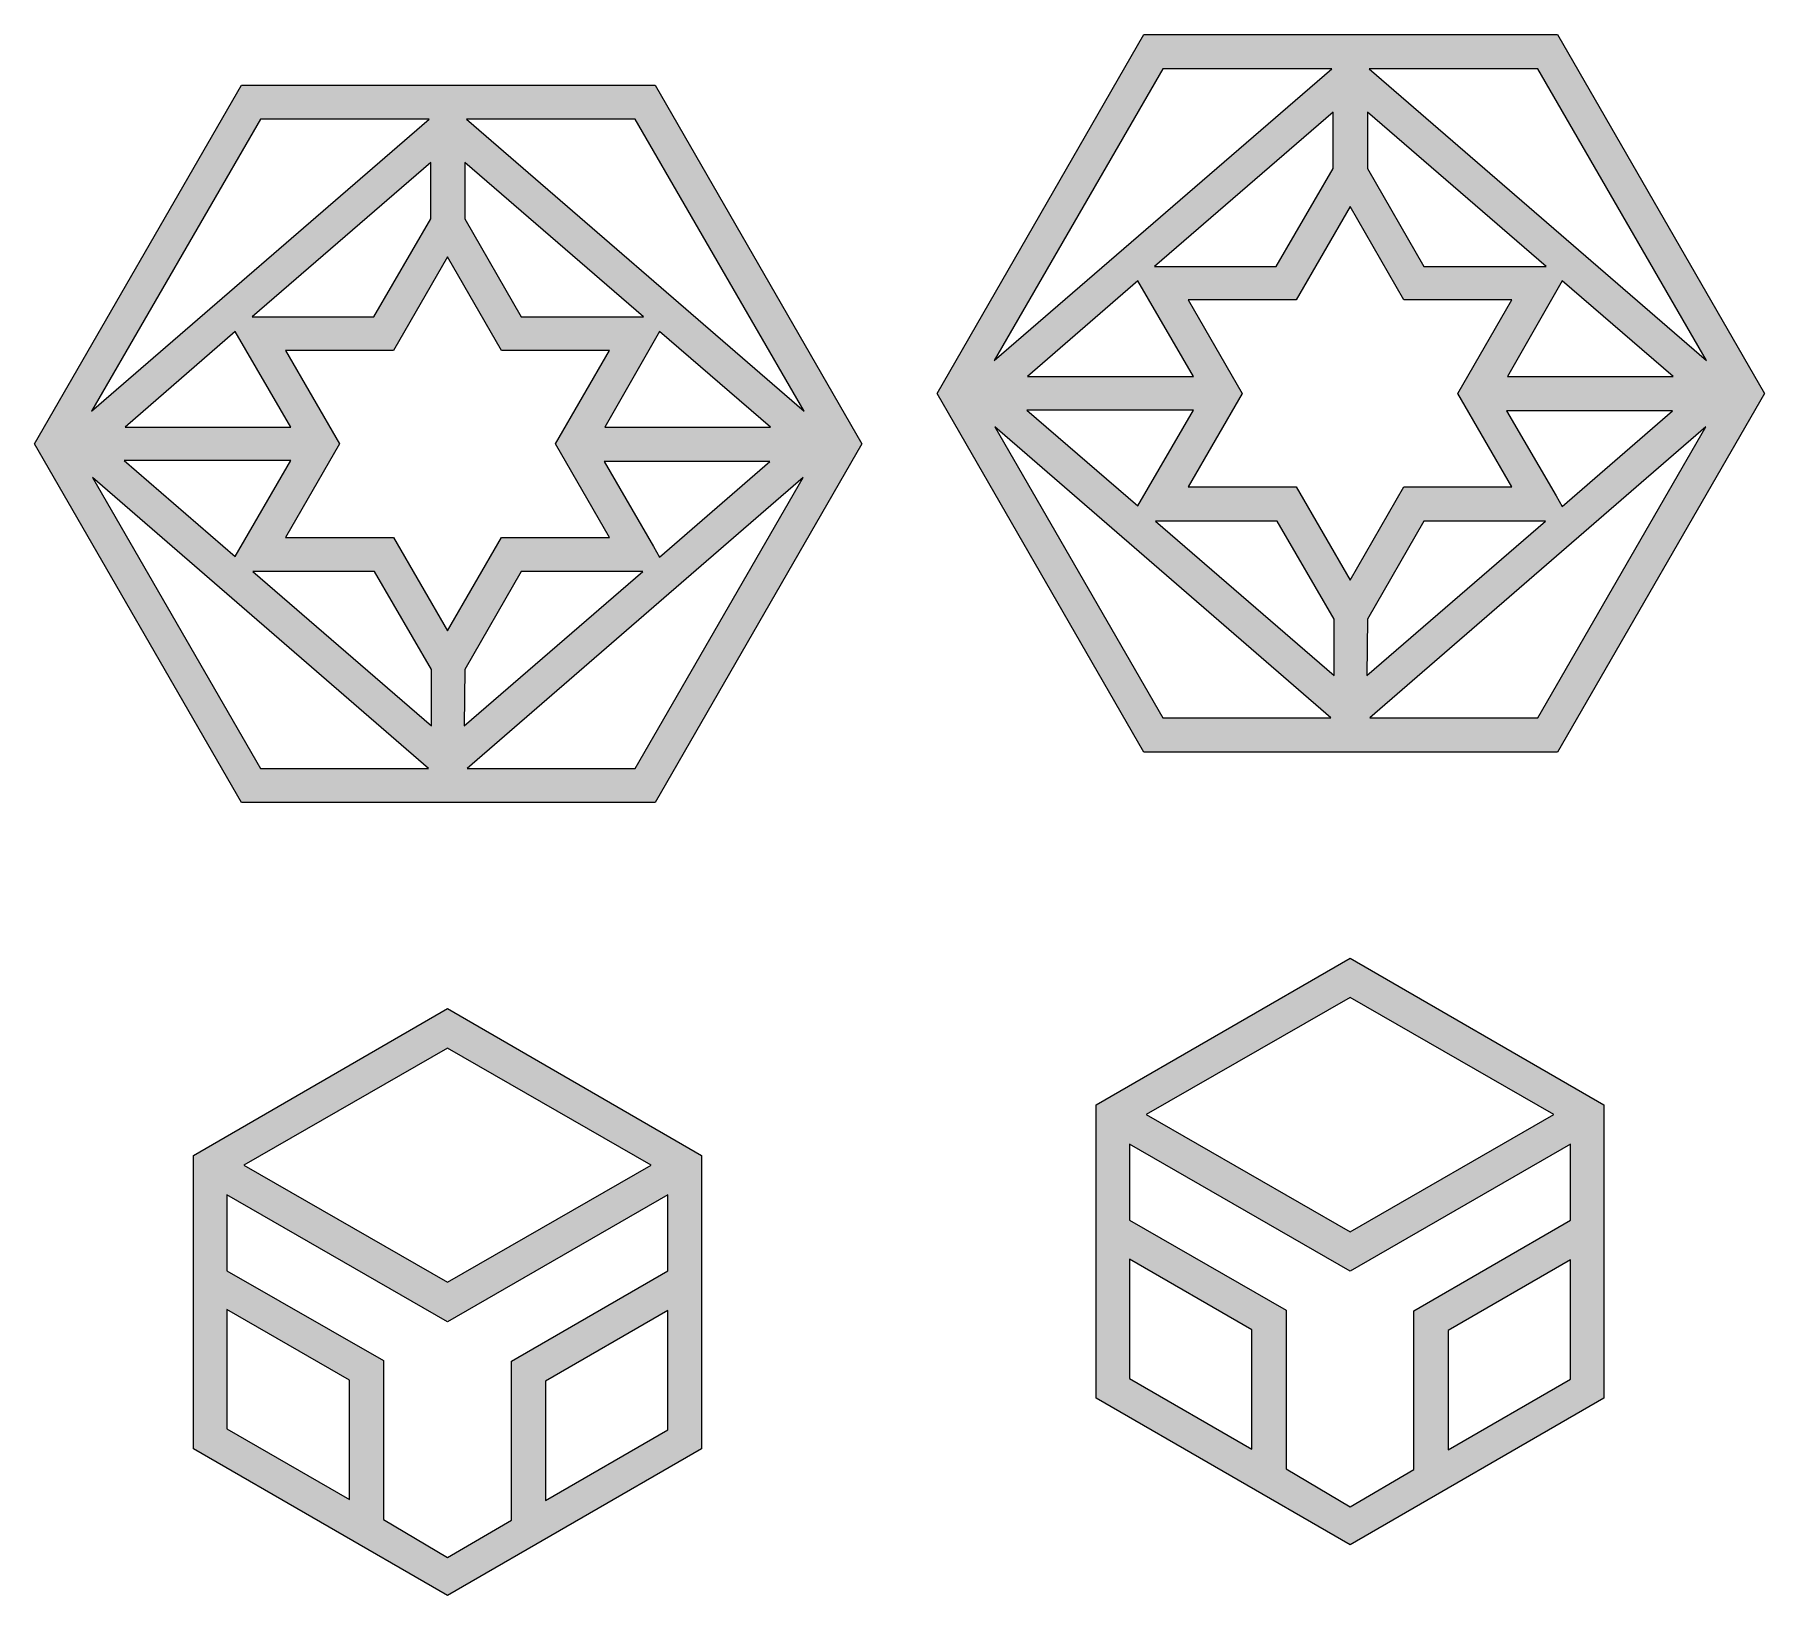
# Model space of a CAD drawing. Header units: millimetres. Extents: x -141 to 330, y -120 to 328.
# Drawn here: x 203.7 to 283.9, y 217.5 to 289.9 of the extents above; entities that cross this region are included whole.
import ezdxf

# ---------------------------------------------------------------- set-up
doc = ezdxf.new("R2010")
doc.units = ezdxf.units.MM
doc.header["$MEASUREMENT"] = 0
doc.layers.add('Layer 1', color=7, linetype='Continuous', lineweight=0)

msp = doc.modelspace()

# ---------------------------------------------------------------- hatches: boundary and pattern name
at = {"layer": 'Layer 1', "true_color": 0x231f20, "transparency": 33554687}
h = msp.add_hatch(color=250, dxfattribs=at)
h.dxf.hatch_style = 2
edge = h.paths.add_edge_path()
edge.add_spline(control_points=[(273.403, 258.216), (273.403, 258.216), (265.606, 258.216), (265.606, 258.216), (265.606, 258.216), (281.199, 271.727), (281.199, 271.727), (281.199, 271.727), (273.403, 258.216), (273.403, 258.216)], knot_values=[0, 0, 0, 0, 1, 1, 1, 2, 2, 2, 3, 3, 3, 3], degree=3, periodic=0)
edge = h.paths.add_edge_path()
edge.add_spline(control_points=[(248.214, 271.727), (248.214, 271.727), (263.807, 258.216), (263.807, 258.216), (263.807, 258.216), (256.011, 258.216), (256.011, 258.216), (256.011, 258.216), (248.214, 271.727), (248.214, 271.727)], knot_values=[0, 0, 0, 0, 1, 1, 1, 2, 2, 2, 3, 3, 3, 3], degree=3, periodic=0)
edge = h.paths.add_edge_path()
edge.add_spline(control_points=[(256.011, 288.343), (256.011, 288.343), (263.842, 288.343), (263.842, 288.343), (263.842, 288.343), (248.179, 274.796), (248.179, 274.796), (248.179, 274.796), (256.011, 288.343), (256.011, 288.343)], knot_values=[0, 0, 0, 0, 1, 1, 1, 2, 2, 2, 3, 3, 3, 3], degree=3, periodic=0)
edge = h.paths.add_edge_path()
edge.add_spline(control_points=[(281.234, 274.796), (281.234, 274.796), (265.571, 288.343), (265.571, 288.343), (265.571, 288.343), (273.403, 288.343), (273.403, 288.343), (273.403, 288.343), (281.234, 274.796), (281.234, 274.796)], knot_values=[0, 0, 0, 0, 1, 1, 1, 2, 2, 2, 3, 3, 3, 3], degree=3, periodic=0)
edge = h.paths.add_edge_path()
edge.add_spline(control_points=[(274.532, 268.023), (274.532, 268.023), (274.249, 268.517), (274.249, 268.517), (274.249, 268.517), (271.956, 272.468), (271.956, 272.468), (271.956, 272.468), (279.647, 272.468), (279.647, 272.468), (279.647, 272.468), (274.532, 268.023), (274.532, 268.023)], knot_values=[0, 0, 0, 0, 1, 1, 1, 2, 2, 2, 3, 3, 3, 4, 4, 4, 4], degree=3, periodic=0)
edge = h.paths.add_edge_path()
edge.add_spline(control_points=[(265.501, 262.802), (265.501, 262.802), (268.111, 267.353), (268.111, 267.353), (268.111, 267.353), (273.756, 267.353), (273.756, 267.353), (273.756, 267.353), (265.465, 260.191), (265.465, 260.191), (265.465, 260.191), (265.501, 262.802), (265.501, 262.802)], knot_values=[0, 0, 0, 0, 1, 1, 1, 2, 2, 2, 3, 3, 3, 4, 4, 4, 4], degree=3, periodic=0)
edge = h.paths.add_edge_path()
edge.add_spline(control_points=[(261.302, 267.353), (261.302, 267.353), (263.948, 262.802), (263.948, 262.802), (263.948, 262.802), (263.948, 260.191), (263.948, 260.191), (263.948, 260.191), (255.658, 267.353), (255.658, 267.353), (255.658, 267.353), (261.302, 267.353), (261.302, 267.353)], knot_values=[0, 0, 0, 0, 1, 1, 1, 2, 2, 2, 3, 3, 3, 4, 4, 4, 4], degree=3, periodic=0)
edge = h.paths.add_edge_path()
edge.add_spline(control_points=[(257.422, 272.503), (257.422, 272.503), (254.847, 268.058), (254.847, 268.058), (254.847, 268.058), (249.696, 272.503), (249.696, 272.503), (249.696, 272.503), (257.422, 272.503), (257.422, 272.503)], knot_values=[0, 0, 0, 0, 1, 1, 1, 2, 2, 2, 3, 3, 3, 3], degree=3, periodic=0)
edge = h.paths.add_edge_path()
edge.add_spline(control_points=[(254.847, 278.5), (254.847, 278.5), (257.422, 274.055), (257.422, 274.055), (257.422, 274.055), (249.731, 274.055), (249.731, 274.055), (249.731, 274.055), (254.847, 278.5), (254.847, 278.5)], knot_values=[0, 0, 0, 0, 1, 1, 1, 2, 2, 2, 3, 3, 3, 3], degree=3, periodic=0)
edge = h.paths.add_edge_path()
edge.add_spline(control_points=[(263.913, 283.721), (263.913, 283.721), (261.267, 279.171), (261.267, 279.171), (261.267, 279.171), (255.623, 279.171), (255.623, 279.171), (255.623, 279.171), (263.913, 286.332), (263.913, 286.332), (263.913, 286.332), (263.913, 283.721), (263.913, 283.721)], knot_values=[0, 0, 0, 0, 1, 1, 1, 2, 2, 2, 3, 3, 3, 4, 4, 4, 4], degree=3, periodic=0)
edge = h.paths.add_edge_path()
edge.add_spline(control_points=[(268.111, 279.171), (268.111, 279.171), (265.501, 283.721), (265.501, 283.721), (265.501, 283.721), (265.501, 286.332), (265.501, 286.332), (265.501, 286.332), (273.791, 279.171), (273.791, 279.171), (273.791, 279.171), (268.111, 279.171), (268.111, 279.171)], knot_values=[0, 0, 0, 0, 1, 1, 1, 2, 2, 2, 3, 3, 3, 4, 4, 4, 4], degree=3, periodic=0)
edge = h.paths.add_edge_path()
edge.add_spline(control_points=[(274.532, 278.5), (274.532, 278.5), (279.682, 274.055), (279.682, 274.055), (279.682, 274.055), (271.992, 274.055), (271.992, 274.055), (271.992, 274.055), (274.532, 278.5), (274.532, 278.5)], knot_values=[0, 0, 0, 0, 1, 1, 1, 2, 2, 2, 3, 3, 3, 3], degree=3, periodic=0)
edge = h.paths.add_edge_path()
edge.add_spline(control_points=[(264.689, 264.601), (264.689, 264.601), (262.184, 268.94), (262.184, 268.94), (262.184, 268.94), (257.175, 268.94), (257.175, 268.94), (257.175, 268.94), (259.68, 273.279), (259.68, 273.279), (259.68, 273.279), (257.175, 277.618), (257.175, 277.618), (257.175, 277.618), (262.184, 277.618), (262.184, 277.618), (262.184, 277.618), (264.689, 281.958), (264.689, 281.958), (264.689, 281.958), (267.194, 277.618), (267.194, 277.618), (267.194, 277.618), (272.203, 277.618), (272.203, 277.618), (272.203, 277.618), (269.699, 273.279), (269.699, 273.279), (269.699, 273.279), (272.203, 268.94), (272.203, 268.94), (272.203, 268.94), (267.194, 268.94), (267.194, 268.94), (267.194, 268.94), (264.689, 264.601), (264.689, 264.601)], knot_values=[0, 0, 0, 0, 1, 1, 1, 2, 2, 2, 3, 3, 3, 4, 4, 4, 5, 5, 5, 6, 6, 6, 7, 7, 7, 8, 8, 8, 9, 9, 9, 10, 10, 10, 11, 11, 11, 12, 12, 12, 12], degree=3, periodic=0)
edge = h.paths.add_edge_path()
edge.add_spline(control_points=[(274.32, 289.93), (274.32, 289.93), (255.129, 289.93), (255.129, 289.93), (255.129, 289.93), (245.533, 273.279), (245.533, 273.279), (245.533, 273.279), (255.129, 256.628), (255.129, 256.628), (255.129, 256.628), (274.32, 256.628), (274.32, 256.628), (274.32, 256.628), (283.916, 273.279), (283.916, 273.279), (283.916, 273.279), (274.32, 289.93), (274.32, 289.93)], knot_values=[0, 0, 0, 0, 1, 1, 1, 2, 2, 2, 3, 3, 3, 4, 4, 4, 5, 5, 5, 6, 6, 6, 6], degree=3, periodic=0)
h = msp.add_hatch(color=250, dxfattribs=at)
h.dxf.hatch_style = 2
edge = h.paths.add_edge_path()
edge.add_spline(control_points=[(231.528, 255.87), (231.528, 255.87), (223.732, 255.87), (223.732, 255.87), (223.732, 255.87), (239.324, 269.381), (239.324, 269.381), (239.324, 269.381), (231.528, 255.87), (231.528, 255.87)], knot_values=[0, 0, 0, 0, 1, 1, 1, 2, 2, 2, 3, 3, 3, 3], degree=3, periodic=0)
edge = h.paths.add_edge_path()
edge.add_spline(control_points=[(206.34, 269.381), (206.34, 269.381), (221.933, 255.87), (221.933, 255.87), (221.933, 255.87), (214.136, 255.87), (214.136, 255.87), (214.136, 255.87), (206.34, 269.381), (206.34, 269.381)], knot_values=[0, 0, 0, 0, 1, 1, 1, 2, 2, 2, 3, 3, 3, 3], degree=3, periodic=0)
edge = h.paths.add_edge_path()
edge.add_spline(control_points=[(214.136, 285.997), (214.136, 285.997), (221.968, 285.997), (221.968, 285.997), (221.968, 285.997), (206.304, 272.45), (206.304, 272.45), (206.304, 272.45), (214.136, 285.997), (214.136, 285.997)], knot_values=[0, 0, 0, 0, 1, 1, 1, 2, 2, 2, 3, 3, 3, 3], degree=3, periodic=0)
edge = h.paths.add_edge_path()
edge.add_spline(control_points=[(239.36, 272.45), (239.36, 272.45), (223.696, 285.997), (223.696, 285.997), (223.696, 285.997), (231.528, 285.997), (231.528, 285.997), (231.528, 285.997), (239.36, 272.45), (239.36, 272.45)], knot_values=[0, 0, 0, 0, 1, 1, 1, 2, 2, 2, 3, 3, 3, 3], degree=3, periodic=0)
edge = h.paths.add_edge_path()
edge.add_spline(control_points=[(232.657, 265.677), (232.657, 265.677), (232.375, 266.171), (232.375, 266.171), (232.375, 266.171), (230.082, 270.122), (230.082, 270.122), (230.082, 270.122), (237.772, 270.122), (237.772, 270.122), (237.772, 270.122), (232.657, 265.677), (232.657, 265.677)], knot_values=[0, 0, 0, 0, 1, 1, 1, 2, 2, 2, 3, 3, 3, 4, 4, 4, 4], degree=3, periodic=0)
edge = h.paths.add_edge_path()
edge.add_spline(control_points=[(223.626, 260.456), (223.626, 260.456), (226.236, 265.007), (226.236, 265.007), (226.236, 265.007), (231.881, 265.007), (231.881, 265.007), (231.881, 265.007), (223.591, 257.845), (223.591, 257.845), (223.591, 257.845), (223.626, 260.456), (223.626, 260.456)], knot_values=[0, 0, 0, 0, 1, 1, 1, 2, 2, 2, 3, 3, 3, 4, 4, 4, 4], degree=3, periodic=0)
edge = h.paths.add_edge_path()
edge.add_spline(control_points=[(219.428, 265.007), (219.428, 265.007), (222.074, 260.456), (222.074, 260.456), (222.074, 260.456), (222.074, 257.845), (222.074, 257.845), (222.074, 257.845), (213.783, 265.007), (213.783, 265.007), (213.783, 265.007), (219.428, 265.007), (219.428, 265.007)], knot_values=[0, 0, 0, 0, 1, 1, 1, 2, 2, 2, 3, 3, 3, 4, 4, 4, 4], degree=3, periodic=0)
edge = h.paths.add_edge_path()
edge.add_spline(control_points=[(215.547, 270.157), (215.547, 270.157), (212.972, 265.712), (212.972, 265.712), (212.972, 265.712), (207.821, 270.157), (207.821, 270.157), (207.821, 270.157), (215.547, 270.157), (215.547, 270.157)], knot_values=[0, 0, 0, 0, 1, 1, 1, 2, 2, 2, 3, 3, 3, 3], degree=3, periodic=0)
edge = h.paths.add_edge_path()
edge.add_spline(control_points=[(212.972, 276.154), (212.972, 276.154), (215.547, 271.709), (215.547, 271.709), (215.547, 271.709), (207.857, 271.709), (207.857, 271.709), (207.857, 271.709), (212.972, 276.154), (212.972, 276.154)], knot_values=[0, 0, 0, 0, 1, 1, 1, 2, 2, 2, 3, 3, 3, 3], degree=3, periodic=0)
edge = h.paths.add_edge_path()
edge.add_spline(control_points=[(222.038, 281.376), (222.038, 281.376), (219.393, 276.825), (219.393, 276.825), (219.393, 276.825), (213.748, 276.825), (213.748, 276.825), (213.748, 276.825), (222.038, 283.986), (222.038, 283.986), (222.038, 283.986), (222.038, 281.376), (222.038, 281.376)], knot_values=[0, 0, 0, 0, 1, 1, 1, 2, 2, 2, 3, 3, 3, 4, 4, 4, 4], degree=3, periodic=0)
edge = h.paths.add_edge_path()
edge.add_spline(control_points=[(226.236, 276.825), (226.236, 276.825), (223.626, 281.376), (223.626, 281.376), (223.626, 281.376), (223.626, 283.986), (223.626, 283.986), (223.626, 283.986), (231.916, 276.825), (231.916, 276.825), (231.916, 276.825), (226.236, 276.825), (226.236, 276.825)], knot_values=[0, 0, 0, 0, 1, 1, 1, 2, 2, 2, 3, 3, 3, 4, 4, 4, 4], degree=3, periodic=0)
edge = h.paths.add_edge_path()
edge.add_spline(control_points=[(232.657, 276.154), (232.657, 276.154), (237.808, 271.709), (237.808, 271.709), (237.808, 271.709), (230.117, 271.709), (230.117, 271.709), (230.117, 271.709), (232.657, 276.154), (232.657, 276.154)], knot_values=[0, 0, 0, 0, 1, 1, 1, 2, 2, 2, 3, 3, 3, 3], degree=3, periodic=0)
edge = h.paths.add_edge_path()
edge.add_spline(control_points=[(222.814, 262.255), (222.814, 262.255), (220.31, 266.594), (220.31, 266.594), (220.31, 266.594), (215.3, 266.594), (215.3, 266.594), (215.3, 266.594), (217.805, 270.933), (217.805, 270.933), (217.805, 270.933), (215.3, 275.272), (215.3, 275.272), (215.3, 275.272), (220.31, 275.272), (220.31, 275.272), (220.31, 275.272), (222.814, 279.612), (222.814, 279.612), (222.814, 279.612), (225.319, 275.272), (225.319, 275.272), (225.319, 275.272), (230.329, 275.272), (230.329, 275.272), (230.329, 275.272), (227.824, 270.933), (227.824, 270.933), (227.824, 270.933), (230.329, 266.594), (230.329, 266.594), (230.329, 266.594), (225.319, 266.594), (225.319, 266.594), (225.319, 266.594), (222.814, 262.255), (222.814, 262.255)], knot_values=[0, 0, 0, 0, 1, 1, 1, 2, 2, 2, 3, 3, 3, 4, 4, 4, 5, 5, 5, 6, 6, 6, 7, 7, 7, 8, 8, 8, 9, 9, 9, 10, 10, 10, 11, 11, 11, 12, 12, 12, 12], degree=3, periodic=0)
edge = h.paths.add_edge_path()
edge.add_spline(control_points=[(232.445, 287.584), (232.445, 287.584), (213.254, 287.584), (213.254, 287.584), (213.254, 287.584), (203.659, 270.933), (203.659, 270.933), (203.659, 270.933), (213.254, 254.282), (213.254, 254.282), (213.254, 254.282), (232.445, 254.282), (232.445, 254.282), (232.445, 254.282), (242.041, 270.933), (242.041, 270.933), (242.041, 270.933), (232.445, 287.584), (232.445, 287.584)], knot_values=[0, 0, 0, 0, 1, 1, 1, 2, 2, 2, 3, 3, 3, 4, 4, 4, 5, 5, 5, 6, 6, 6, 6], degree=3, periodic=0)
h = msp.add_hatch(color=250, dxfattribs=at)
h.dxf.hatch_style = 2
edge = h.paths.add_edge_path()
edge.add_spline(control_points=[(269.24, 224.243), (269.24, 224.243), (269.24, 229.782), (269.24, 229.782), (269.24, 229.782), (274.92, 233.063), (274.92, 233.063), (274.92, 233.063), (274.92, 227.524), (274.92, 227.524), (274.92, 227.524), (269.24, 224.243), (269.24, 224.243)], knot_values=[0, 0, 0, 0, 1, 1, 1, 2, 2, 2, 3, 3, 3, 4, 4, 4, 4], degree=3, periodic=0)
edge = h.paths.add_edge_path()
edge.add_spline(control_points=[(261.726, 223.361), (261.726, 223.361), (261.726, 230.734), (261.726, 230.734), (261.726, 230.734), (254.459, 234.897), (254.459, 234.897), (254.459, 234.897), (254.459, 238.425), (254.459, 238.425), (254.459, 238.425), (264.689, 232.533), (264.689, 232.533), (264.689, 232.533), (274.92, 238.425), (274.92, 238.425), (274.92, 238.425), (274.92, 234.897), (274.92, 234.897), (274.92, 234.897), (267.652, 230.699), (267.652, 230.699), (267.652, 230.699), (267.652, 223.326), (267.652, 223.326), (267.652, 223.326), (264.689, 221.597), (264.689, 221.597), (264.689, 221.597), (261.726, 223.361), (261.726, 223.361)], knot_values=[0, 0, 0, 0, 1, 1, 1, 2, 2, 2, 3, 3, 3, 4, 4, 4, 5, 5, 5, 6, 6, 6, 7, 7, 7, 8, 8, 8, 9, 9, 9, 10, 10, 10, 10], degree=3, periodic=0)
edge = h.paths.add_edge_path()
edge.add_spline(control_points=[(254.459, 233.098), (254.459, 233.098), (260.138, 229.817), (260.138, 229.817), (260.138, 229.817), (260.138, 224.278), (260.138, 224.278), (260.138, 224.278), (254.459, 227.559), (254.459, 227.559), (254.459, 227.559), (254.459, 233.098), (254.459, 233.098)], knot_values=[0, 0, 0, 0, 1, 1, 1, 2, 2, 2, 3, 3, 3, 4, 4, 4, 4], degree=3, periodic=0)
edge = h.paths.add_edge_path()
edge.add_spline(control_points=[(274.144, 239.801), (274.144, 239.801), (264.689, 234.368), (264.689, 234.368), (264.689, 234.368), (255.235, 239.801), (255.235, 239.801), (255.235, 239.801), (264.689, 245.233), (264.689, 245.233), (264.689, 245.233), (274.144, 239.801), (274.144, 239.801)], knot_values=[0, 0, 0, 0, 1, 1, 1, 2, 2, 2, 3, 3, 3, 4, 4, 4, 4], degree=3, periodic=0)
edge = h.paths.add_edge_path()
edge.add_spline(control_points=[(264.689, 247.068), (264.689, 247.068), (252.906, 240.259), (252.906, 240.259), (252.906, 240.259), (252.906, 226.642), (252.906, 226.642), (252.906, 226.642), (264.689, 219.833), (264.689, 219.833), (264.689, 219.833), (276.472, 226.642), (276.472, 226.642), (276.472, 226.642), (276.472, 240.259), (276.472, 240.259), (276.472, 240.259), (264.689, 247.068), (264.689, 247.068)], knot_values=[0, 0, 0, 0, 1, 1, 1, 2, 2, 2, 3, 3, 3, 4, 4, 4, 5, 5, 5, 6, 6, 6, 6], degree=3, periodic=0)
h = msp.add_hatch(color=250, dxfattribs=at)
h.dxf.hatch_style = 2
edge = h.paths.add_edge_path()
edge.add_spline(control_points=[(227.365, 221.897), (227.365, 221.897), (227.365, 227.436), (227.365, 227.436), (227.365, 227.436), (233.045, 230.717), (233.045, 230.717), (233.045, 230.717), (233.045, 225.178), (233.045, 225.178), (233.045, 225.178), (227.365, 221.897), (227.365, 221.897)], knot_values=[0, 0, 0, 0, 1, 1, 1, 2, 2, 2, 3, 3, 3, 4, 4, 4, 4], degree=3, periodic=0)
edge = h.paths.add_edge_path()
edge.add_spline(control_points=[(219.851, 221.015), (219.851, 221.015), (219.851, 228.388), (219.851, 228.388), (219.851, 228.388), (212.584, 232.551), (212.584, 232.551), (212.584, 232.551), (212.584, 236.079), (212.584, 236.079), (212.584, 236.079), (222.814, 230.187), (222.814, 230.187), (222.814, 230.187), (233.045, 236.079), (233.045, 236.079), (233.045, 236.079), (233.045, 232.551), (233.045, 232.551), (233.045, 232.551), (225.778, 228.353), (225.778, 228.353), (225.778, 228.353), (225.778, 220.98), (225.778, 220.98), (225.778, 220.98), (222.814, 219.251), (222.814, 219.251), (222.814, 219.251), (219.851, 221.015), (219.851, 221.015)], knot_values=[0, 0, 0, 0, 1, 1, 1, 2, 2, 2, 3, 3, 3, 4, 4, 4, 5, 5, 5, 6, 6, 6, 7, 7, 7, 8, 8, 8, 9, 9, 9, 10, 10, 10, 10], degree=3, periodic=0)
edge = h.paths.add_edge_path()
edge.add_spline(control_points=[(212.584, 230.752), (212.584, 230.752), (218.264, 227.471), (218.264, 227.471), (218.264, 227.471), (218.264, 221.932), (218.264, 221.932), (218.264, 221.932), (212.584, 225.213), (212.584, 225.213), (212.584, 225.213), (212.584, 230.752), (212.584, 230.752)], knot_values=[0, 0, 0, 0, 1, 1, 1, 2, 2, 2, 3, 3, 3, 4, 4, 4, 4], degree=3, periodic=0)
edge = h.paths.add_edge_path()
edge.add_spline(control_points=[(232.269, 237.455), (232.269, 237.455), (222.814, 232.022), (222.814, 232.022), (222.814, 232.022), (213.36, 237.455), (213.36, 237.455), (213.36, 237.455), (222.814, 242.887), (222.814, 242.887), (222.814, 242.887), (232.269, 237.455), (232.269, 237.455)], knot_values=[0, 0, 0, 0, 1, 1, 1, 2, 2, 2, 3, 3, 3, 4, 4, 4, 4], degree=3, periodic=0)
edge = h.paths.add_edge_path()
edge.add_spline(control_points=[(222.814, 244.722), (222.814, 244.722), (211.032, 237.913), (211.032, 237.913), (211.032, 237.913), (211.032, 224.296), (211.032, 224.296), (211.032, 224.296), (222.814, 217.487), (222.814, 217.487), (222.814, 217.487), (234.597, 224.296), (234.597, 224.296), (234.597, 224.296), (234.597, 237.913), (234.597, 237.913), (234.597, 237.913), (222.814, 244.722), (222.814, 244.722)], knot_values=[0, 0, 0, 0, 1, 1, 1, 2, 2, 2, 3, 3, 3, 4, 4, 4, 5, 5, 5, 6, 6, 6, 6], degree=3, periodic=0)

# ---------------------------------------------------------------- linework, layer by layer
at = {"layer": 'Layer 1'}
for points, knots in [([(274.32, 289.93), (274.32, 289.93), (255.129, 289.93), (255.129, 289.93), (255.129, 289.93), (245.533, 273.279), (245.533, 273.279), (245.533, 273.279), (255.129, 256.628), (255.129, 256.628), (255.129, 256.628), (274.32, 256.628), (274.32, 256.628), (274.32, 256.628), (283.916, 273.279), (283.916, 273.279), (283.916, 273.279), (274.32, 289.93), (274.32, 289.93)], [0, 0, 0, 0, 1, 1, 1, 2, 2, 2, 3, 3, 3, 4, 4, 4, 5, 5, 5, 6, 6, 6, 6]), ([(256.011, 288.343), (256.011, 288.343), (263.842, 288.343), (263.842, 288.343), (263.842, 288.343), (248.179, 274.796), (248.179, 274.796), (248.179, 274.796), (256.011, 288.343), (256.011, 288.343)], [0, 0, 0, 0, 1, 1, 1, 2, 2, 2, 3, 3, 3, 3]), ([(281.234, 274.796), (281.234, 274.796), (265.571, 288.343), (265.571, 288.343), (265.571, 288.343), (273.403, 288.343), (273.403, 288.343), (273.403, 288.343), (281.234, 274.796), (281.234, 274.796)], [0, 0, 0, 0, 1, 1, 1, 2, 2, 2, 3, 3, 3, 3]), ([(232.445, 287.584), (232.445, 287.584), (213.254, 287.584), (213.254, 287.584), (213.254, 287.584), (203.659, 270.933), (203.659, 270.933), (203.659, 270.933), (213.254, 254.282), (213.254, 254.282), (213.254, 254.282), (232.445, 254.282), (232.445, 254.282), (232.445, 254.282), (242.041, 270.933), (242.041, 270.933), (242.041, 270.933), (232.445, 287.584), (232.445, 287.584)], [0, 0, 0, 0, 1, 1, 1, 2, 2, 2, 3, 3, 3, 4, 4, 4, 5, 5, 5, 6, 6, 6, 6]), ([(214.136, 285.997), (214.136, 285.997), (221.968, 285.997), (221.968, 285.997), (221.968, 285.997), (206.304, 272.45), (206.304, 272.45), (206.304, 272.45), (214.136, 285.997), (214.136, 285.997)], [0, 0, 0, 0, 1, 1, 1, 2, 2, 2, 3, 3, 3, 3]), ([(239.36, 272.45), (239.36, 272.45), (223.696, 285.997), (223.696, 285.997), (223.696, 285.997), (231.528, 285.997), (231.528, 285.997), (231.528, 285.997), (239.36, 272.45), (239.36, 272.45)], [0, 0, 0, 0, 1, 1, 1, 2, 2, 2, 3, 3, 3, 3]), ([(263.913, 283.721), (263.913, 283.721), (261.267, 279.171), (261.267, 279.171), (261.267, 279.171), (255.623, 279.171), (255.623, 279.171), (255.623, 279.171), (263.913, 286.332), (263.913, 286.332), (263.913, 286.332), (263.913, 283.721), (263.913, 283.721)], [0, 0, 0, 0, 1, 1, 1, 2, 2, 2, 3, 3, 3, 4, 4, 4, 4]), ([(268.111, 279.171), (268.111, 279.171), (265.501, 283.721), (265.501, 283.721), (265.501, 283.721), (265.501, 286.332), (265.501, 286.332), (265.501, 286.332), (273.791, 279.171), (273.791, 279.171), (273.791, 279.171), (268.111, 279.171), (268.111, 279.171)], [0, 0, 0, 0, 1, 1, 1, 2, 2, 2, 3, 3, 3, 4, 4, 4, 4]), ([(222.038, 281.376), (222.038, 281.376), (219.393, 276.825), (219.393, 276.825), (219.393, 276.825), (213.748, 276.825), (213.748, 276.825), (213.748, 276.825), (222.038, 283.986), (222.038, 283.986), (222.038, 283.986), (222.038, 281.376), (222.038, 281.376)], [0, 0, 0, 0, 1, 1, 1, 2, 2, 2, 3, 3, 3, 4, 4, 4, 4]), ([(226.236, 276.825), (226.236, 276.825), (223.626, 281.376), (223.626, 281.376), (223.626, 281.376), (223.626, 283.986), (223.626, 283.986), (223.626, 283.986), (231.916, 276.825), (231.916, 276.825), (231.916, 276.825), (226.236, 276.825), (226.236, 276.825)], [0, 0, 0, 0, 1, 1, 1, 2, 2, 2, 3, 3, 3, 4, 4, 4, 4]), ([(264.689, 264.601), (264.689, 264.601), (262.184, 268.94), (262.184, 268.94), (262.184, 268.94), (257.175, 268.94), (257.175, 268.94), (257.175, 268.94), (259.68, 273.279), (259.68, 273.279), (259.68, 273.279), (257.175, 277.618), (257.175, 277.618), (257.175, 277.618), (262.184, 277.618), (262.184, 277.618), (262.184, 277.618), (264.689, 281.958), (264.689, 281.958), (264.689, 281.958), (267.194, 277.618), (267.194, 277.618), (267.194, 277.618), (272.203, 277.618), (272.203, 277.618), (272.203, 277.618), (269.699, 273.279), (269.699, 273.279), (269.699, 273.279), (272.203, 268.94), (272.203, 268.94), (272.203, 268.94), (267.194, 268.94), (267.194, 268.94), (267.194, 268.94), (264.689, 264.601), (264.689, 264.601)], [0, 0, 0, 0, 1, 1, 1, 2, 2, 2, 3, 3, 3, 4, 4, 4, 5, 5, 5, 6, 6, 6, 7, 7, 7, 8, 8, 8, 9, 9, 9, 10, 10, 10, 11, 11, 11, 12, 12, 12, 12]), ([(222.814, 262.255), (222.814, 262.255), (220.31, 266.594), (220.31, 266.594), (220.31, 266.594), (215.3, 266.594), (215.3, 266.594), (215.3, 266.594), (217.805, 270.933), (217.805, 270.933), (217.805, 270.933), (215.3, 275.272), (215.3, 275.272), (215.3, 275.272), (220.31, 275.272), (220.31, 275.272), (220.31, 275.272), (222.814, 279.612), (222.814, 279.612), (222.814, 279.612), (225.319, 275.272), (225.319, 275.272), (225.319, 275.272), (230.329, 275.272), (230.329, 275.272), (230.329, 275.272), (227.824, 270.933), (227.824, 270.933), (227.824, 270.933), (230.329, 266.594), (230.329, 266.594), (230.329, 266.594), (225.319, 266.594), (225.319, 266.594), (225.319, 266.594), (222.814, 262.255), (222.814, 262.255)], [0, 0, 0, 0, 1, 1, 1, 2, 2, 2, 3, 3, 3, 4, 4, 4, 5, 5, 5, 6, 6, 6, 7, 7, 7, 8, 8, 8, 9, 9, 9, 10, 10, 10, 11, 11, 11, 12, 12, 12, 12]), ([(254.847, 278.5), (254.847, 278.5), (257.422, 274.055), (257.422, 274.055), (257.422, 274.055), (249.731, 274.055), (249.731, 274.055), (249.731, 274.055), (254.847, 278.5), (254.847, 278.5)], [0, 0, 0, 0, 1, 1, 1, 2, 2, 2, 3, 3, 3, 3]), ([(274.532, 278.5), (274.532, 278.5), (279.682, 274.055), (279.682, 274.055), (279.682, 274.055), (271.992, 274.055), (271.992, 274.055), (271.992, 274.055), (274.532, 278.5), (274.532, 278.5)], [0, 0, 0, 0, 1, 1, 1, 2, 2, 2, 3, 3, 3, 3]), ([(212.972, 276.154), (212.972, 276.154), (215.547, 271.709), (215.547, 271.709), (215.547, 271.709), (207.857, 271.709), (207.857, 271.709), (207.857, 271.709), (212.972, 276.154), (212.972, 276.154)], [0, 0, 0, 0, 1, 1, 1, 2, 2, 2, 3, 3, 3, 3]), ([(232.657, 276.154), (232.657, 276.154), (237.808, 271.709), (237.808, 271.709), (237.808, 271.709), (230.117, 271.709), (230.117, 271.709), (230.117, 271.709), (232.657, 276.154), (232.657, 276.154)], [0, 0, 0, 0, 1, 1, 1, 2, 2, 2, 3, 3, 3, 3]), ([(257.422, 272.503), (257.422, 272.503), (254.847, 268.058), (254.847, 268.058), (254.847, 268.058), (249.696, 272.503), (249.696, 272.503), (249.696, 272.503), (257.422, 272.503), (257.422, 272.503)], [0, 0, 0, 0, 1, 1, 1, 2, 2, 2, 3, 3, 3, 3]), ([(274.532, 268.023), (274.532, 268.023), (274.249, 268.517), (274.249, 268.517), (274.249, 268.517), (271.956, 272.468), (271.956, 272.468), (271.956, 272.468), (279.647, 272.468), (279.647, 272.468), (279.647, 272.468), (274.532, 268.023), (274.532, 268.023)], [0, 0, 0, 0, 1, 1, 1, 2, 2, 2, 3, 3, 3, 4, 4, 4, 4]), ([(248.214, 271.727), (248.214, 271.727), (263.807, 258.216), (263.807, 258.216), (263.807, 258.216), (256.011, 258.216), (256.011, 258.216), (256.011, 258.216), (248.214, 271.727), (248.214, 271.727)], [0, 0, 0, 0, 1, 1, 1, 2, 2, 2, 3, 3, 3, 3]), ([(273.403, 258.216), (273.403, 258.216), (265.606, 258.216), (265.606, 258.216), (265.606, 258.216), (281.199, 271.727), (281.199, 271.727), (281.199, 271.727), (273.403, 258.216), (273.403, 258.216)], [0, 0, 0, 0, 1, 1, 1, 2, 2, 2, 3, 3, 3, 3]), ([(215.547, 270.157), (215.547, 270.157), (212.972, 265.712), (212.972, 265.712), (212.972, 265.712), (207.821, 270.157), (207.821, 270.157), (207.821, 270.157), (215.547, 270.157), (215.547, 270.157)], [0, 0, 0, 0, 1, 1, 1, 2, 2, 2, 3, 3, 3, 3]), ([(232.657, 265.677), (232.657, 265.677), (232.375, 266.171), (232.375, 266.171), (232.375, 266.171), (230.082, 270.122), (230.082, 270.122), (230.082, 270.122), (237.772, 270.122), (237.772, 270.122), (237.772, 270.122), (232.657, 265.677), (232.657, 265.677)], [0, 0, 0, 0, 1, 1, 1, 2, 2, 2, 3, 3, 3, 4, 4, 4, 4]), ([(206.34, 269.381), (206.34, 269.381), (221.933, 255.87), (221.933, 255.87), (221.933, 255.87), (214.136, 255.87), (214.136, 255.87), (214.136, 255.87), (206.34, 269.381), (206.34, 269.381)], [0, 0, 0, 0, 1, 1, 1, 2, 2, 2, 3, 3, 3, 3]), ([(231.528, 255.87), (231.528, 255.87), (223.732, 255.87), (223.732, 255.87), (223.732, 255.87), (239.324, 269.381), (239.324, 269.381), (239.324, 269.381), (231.528, 255.87), (231.528, 255.87)], [0, 0, 0, 0, 1, 1, 1, 2, 2, 2, 3, 3, 3, 3]), ([(261.302, 267.353), (261.302, 267.353), (263.948, 262.802), (263.948, 262.802), (263.948, 262.802), (263.948, 260.191), (263.948, 260.191), (263.948, 260.191), (255.658, 267.353), (255.658, 267.353), (255.658, 267.353), (261.302, 267.353), (261.302, 267.353)], [0, 0, 0, 0, 1, 1, 1, 2, 2, 2, 3, 3, 3, 4, 4, 4, 4]), ([(265.501, 262.802), (265.501, 262.802), (268.111, 267.353), (268.111, 267.353), (268.111, 267.353), (273.756, 267.353), (273.756, 267.353), (273.756, 267.353), (265.465, 260.191), (265.465, 260.191), (265.465, 260.191), (265.501, 262.802), (265.501, 262.802)], [0, 0, 0, 0, 1, 1, 1, 2, 2, 2, 3, 3, 3, 4, 4, 4, 4]), ([(219.428, 265.007), (219.428, 265.007), (222.074, 260.456), (222.074, 260.456), (222.074, 260.456), (222.074, 257.845), (222.074, 257.845), (222.074, 257.845), (213.783, 265.007), (213.783, 265.007), (213.783, 265.007), (219.428, 265.007), (219.428, 265.007)], [0, 0, 0, 0, 1, 1, 1, 2, 2, 2, 3, 3, 3, 4, 4, 4, 4]), ([(223.626, 260.456), (223.626, 260.456), (226.236, 265.007), (226.236, 265.007), (226.236, 265.007), (231.881, 265.007), (231.881, 265.007), (231.881, 265.007), (223.591, 257.845), (223.591, 257.845), (223.591, 257.845), (223.626, 260.456), (223.626, 260.456)], [0, 0, 0, 0, 1, 1, 1, 2, 2, 2, 3, 3, 3, 4, 4, 4, 4]), ([(264.689, 247.068), (264.689, 247.068), (252.906, 240.259), (252.906, 240.259), (252.906, 240.259), (252.906, 226.642), (252.906, 226.642), (252.906, 226.642), (264.689, 219.833), (264.689, 219.833), (264.689, 219.833), (276.472, 226.642), (276.472, 226.642), (276.472, 226.642), (276.472, 240.259), (276.472, 240.259), (276.472, 240.259), (264.689, 247.068), (264.689, 247.068)], [0, 0, 0, 0, 1, 1, 1, 2, 2, 2, 3, 3, 3, 4, 4, 4, 5, 5, 5, 6, 6, 6, 6]), ([(274.144, 239.801), (274.144, 239.801), (264.689, 234.368), (264.689, 234.368), (264.689, 234.368), (255.235, 239.801), (255.235, 239.801), (255.235, 239.801), (264.689, 245.233), (264.689, 245.233), (264.689, 245.233), (274.144, 239.801), (274.144, 239.801)], [0, 0, 0, 0, 1, 1, 1, 2, 2, 2, 3, 3, 3, 4, 4, 4, 4]), ([(222.814, 244.722), (222.814, 244.722), (211.032, 237.913), (211.032, 237.913), (211.032, 237.913), (211.032, 224.296), (211.032, 224.296), (211.032, 224.296), (222.814, 217.487), (222.814, 217.487), (222.814, 217.487), (234.597, 224.296), (234.597, 224.296), (234.597, 224.296), (234.597, 237.913), (234.597, 237.913), (234.597, 237.913), (222.814, 244.722), (222.814, 244.722)], [0, 0, 0, 0, 1, 1, 1, 2, 2, 2, 3, 3, 3, 4, 4, 4, 5, 5, 5, 6, 6, 6, 6]), ([(232.269, 237.455), (232.269, 237.455), (222.814, 232.022), (222.814, 232.022), (222.814, 232.022), (213.36, 237.455), (213.36, 237.455), (213.36, 237.455), (222.814, 242.887), (222.814, 242.887), (222.814, 242.887), (232.269, 237.455), (232.269, 237.455)], [0, 0, 0, 0, 1, 1, 1, 2, 2, 2, 3, 3, 3, 4, 4, 4, 4]), ([(261.726, 223.361), (261.726, 223.361), (261.726, 230.734), (261.726, 230.734), (261.726, 230.734), (254.459, 234.897), (254.459, 234.897), (254.459, 234.897), (254.459, 238.425), (254.459, 238.425), (254.459, 238.425), (264.689, 232.533), (264.689, 232.533), (264.689, 232.533), (274.92, 238.425), (274.92, 238.425), (274.92, 238.425), (274.92, 234.897), (274.92, 234.897), (274.92, 234.897), (267.652, 230.699), (267.652, 230.699), (267.652, 230.699), (267.652, 223.326), (267.652, 223.326), (267.652, 223.326), (264.689, 221.597), (264.689, 221.597), (264.689, 221.597), (261.726, 223.361), (261.726, 223.361)], [0, 0, 0, 0, 1, 1, 1, 2, 2, 2, 3, 3, 3, 4, 4, 4, 5, 5, 5, 6, 6, 6, 7, 7, 7, 8, 8, 8, 9, 9, 9, 10, 10, 10, 10]), ([(219.851, 221.015), (219.851, 221.015), (219.851, 228.388), (219.851, 228.388), (219.851, 228.388), (212.584, 232.551), (212.584, 232.551), (212.584, 232.551), (212.584, 236.079), (212.584, 236.079), (212.584, 236.079), (222.814, 230.187), (222.814, 230.187), (222.814, 230.187), (233.045, 236.079), (233.045, 236.079), (233.045, 236.079), (233.045, 232.551), (233.045, 232.551), (233.045, 232.551), (225.778, 228.353), (225.778, 228.353), (225.778, 228.353), (225.778, 220.98), (225.778, 220.98), (225.778, 220.98), (222.814, 219.251), (222.814, 219.251), (222.814, 219.251), (219.851, 221.015), (219.851, 221.015)], [0, 0, 0, 0, 1, 1, 1, 2, 2, 2, 3, 3, 3, 4, 4, 4, 5, 5, 5, 6, 6, 6, 7, 7, 7, 8, 8, 8, 9, 9, 9, 10, 10, 10, 10]), ([(254.459, 233.098), (254.459, 233.098), (260.138, 229.817), (260.138, 229.817), (260.138, 229.817), (260.138, 224.278), (260.138, 224.278), (260.138, 224.278), (254.459, 227.559), (254.459, 227.559), (254.459, 227.559), (254.459, 233.098), (254.459, 233.098)], [0, 0, 0, 0, 1, 1, 1, 2, 2, 2, 3, 3, 3, 4, 4, 4, 4]), ([(269.24, 224.243), (269.24, 224.243), (269.24, 229.782), (269.24, 229.782), (269.24, 229.782), (274.92, 233.063), (274.92, 233.063), (274.92, 233.063), (274.92, 227.524), (274.92, 227.524), (274.92, 227.524), (269.24, 224.243), (269.24, 224.243)], [0, 0, 0, 0, 1, 1, 1, 2, 2, 2, 3, 3, 3, 4, 4, 4, 4]), ([(212.584, 230.752), (212.584, 230.752), (218.264, 227.471), (218.264, 227.471), (218.264, 227.471), (218.264, 221.932), (218.264, 221.932), (218.264, 221.932), (212.584, 225.213), (212.584, 225.213), (212.584, 225.213), (212.584, 230.752), (212.584, 230.752)], [0, 0, 0, 0, 1, 1, 1, 2, 2, 2, 3, 3, 3, 4, 4, 4, 4]), ([(227.365, 221.897), (227.365, 221.897), (227.365, 227.436), (227.365, 227.436), (227.365, 227.436), (233.045, 230.717), (233.045, 230.717), (233.045, 230.717), (233.045, 225.178), (233.045, 225.178), (233.045, 225.178), (227.365, 221.897), (227.365, 221.897)], [0, 0, 0, 0, 1, 1, 1, 2, 2, 2, 3, 3, 3, 4, 4, 4, 4])]:
    msp.add_open_spline(points, degree=3, knots=knots, dxfattribs=at)

doc.saveas('drawing.dxf')
